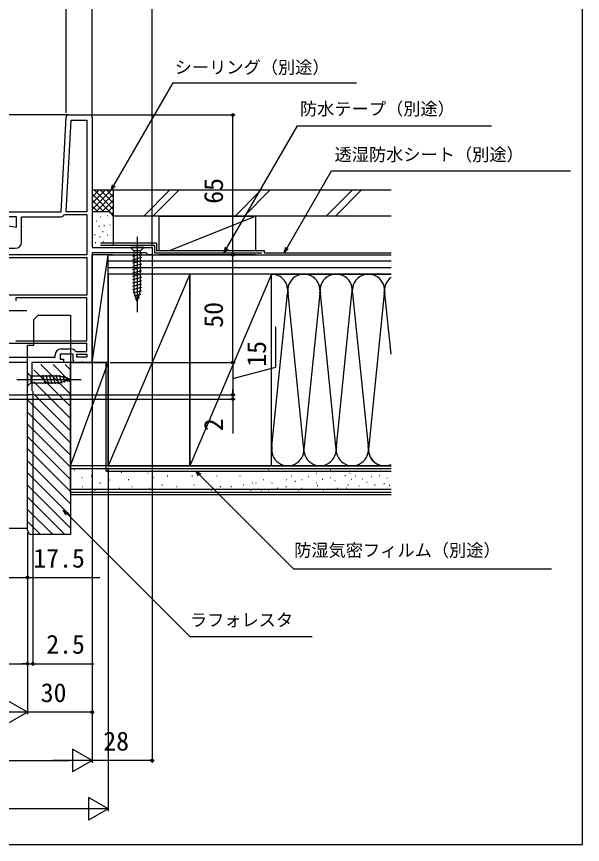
# Model space of a CAD drawing. Units: millimetres, scale not verified. Extents: x -525 to 525, y -783 to 779.
# Drawn here: x 261.9 to 525, y -782.7 to -398 of the extents above; entities that cross this region are included whole.
import ezdxf
from ezdxf.enums import TextEntityAlignment as Align

# ---------------------------------------------------------------- set-up
doc = ezdxf.new("R2010")
doc.units = ezdxf.units.MM
doc.header["$LTSCALE"] = 4
for name, color, linetype in [('0-2_YKK_11', 7, 'Continuous'), ('0-4_YKK_12', 2, 'Continuous'), ('0-5_YKK_13', 4, 'Continuous'), ('0-7_YKK_D', 6, 'Continuous'), ('0-8_YKK_ZWAK', 7, 'Continuous'), ('0-9_YSS_K', 3, 'Continuous'), ('0-A_YSS_KE', 3, 'Continuous')]:
    doc.layers.add(name, color=color, linetype=linetype)
doc.styles.add('ＭＳ ゴシック', font='')
doc.styles.get('ＭＳ ゴシック').set_extended_font_data('MS Gothic')

msp = doc.modelspace()

# ---------------------------------------------------------------- linework, layer by layer
at = {"layer": '0-2_YKK_11'}
for p, q in [((285.949, -443.7), (296, -443.7)), ((282.7, -552.4), (287.1, -552.4))]:
    msp.add_line(p, q, dxfattribs=at)
for points in [[(256.174, -494.915), (261.8, -495.907), (261.8, -491.1), (256.444, -491.1), (255.576, -491.642), (255, -491.323), (255, -488.7), (282.642, -488.7), (284.95, -444.648)], [(297, -444.7), (297, -505.3), (325, -505.3), (325, -508.7), (323.1, -508.7), (322.6, -508.2), (322.1, -507.7), (297, -507.7), (297, -558.7), (292.758, -558.7), (292.575, -558.58), (292.025, -558.58), (291.842, -558.7), (289.2, -558.7)], [(264.2, -502.7), (264.2, -491.1), (281.865, -491.1)], [(284.076, -490.077), (284.458, -489.9), (294.6, -489.9), (294.6, -508.7)], [(294.6, -508.7), (257.4, -508.7), (257.4, -505.6), (261.3, -505.6)], [(261.6, -548.7), (294.6, -548.7), (294.6, -528.7), (261.6, -528.7), (261.6, -530.1)], [(288.2, -557.7), (288.2, -554.8), (282.2, -554.8), (282.2, -557.2), (283.8, -557.2), (283.8, -558.7), (269, -558.7), (269, -571.608), (269.25, -571.904), (269.5, -572.2), (269.5, -573.7), (267, -573.7), (267, -558.7), (229, -558.7), (229, -556.9), (231, -556.9), (231, -548.7), (234.3, -548.7)], [(294.6, -549.9), (256.2, -549.9), (256.2, -556.3), (279.8, -556.3), (279.8, -555.3)], [(289.31, -553.422), (289.692, -553.6), (294.6, -553.6), (294.6, -549.9)]]:
    msp.add_lwpolyline(points, dxfattribs=at)
for points in [[(285.045, -488.7), (287.278, -446.1), (294.6, -446.1), (294.6, -488.7)], [(257.4, -509.9), (294.6, -509.9), (294.6, -527.5), (257.4, -527.5)], [(290, -554.8), (294.6, -554.8), (294.6, -556.3), (290, -556.3)]]:
    msp.add_lwpolyline(points, close=True, dxfattribs=at)
for centre, radius, start, end in [((285.949, -444.7), 1, 90, 176.99997), ((296, -444.7), 1, 0.00001, 89.99999), ((281.865, -488.2), 2.9, 269.99999, 319.67978), ((261.3, -502.7), 2.9, 270.00001, 359.99999), ((282.7, -555.3), 2.9, 90.00001, 179.99999), ((287.1, -555.3), 2.9, 40.36099, 89.99999), ((289.2, -557.7), 1, 180.00001, 269.99999)]:
    msp.add_arc(centre, radius, start, end, dxfattribs=at)
at = {"layer": '0-4_YKK_12'}
for p, q in [((285.949, -443.7), (219.824, -443.7)), ((289.2, -558.7), (283.3, -558.7)), ((292.758, -558.7), (291.842, -558.7)), ((250.4, -573.7), (267.5, -573.7))]:
    msp.add_line(p, q, dxfattribs=at)
at = {"layer": '0-5_YKK_13'}
for p, q in [((318, -500.266), (318, -535.3)), ((321.1, -505.3), (314.9, -505.3)), ((314.9, -505.3), (316.45, -506.85)), ((316.45, -506.85), (316.45, -525.384)), ((319.55, -506.85), (316.45, -506.85)), ((321.1, -505.3), (319.55, -506.85)), ((319.55, -525.384), (319.55, -506.85)), ((315.9, -509.276), (320.1, -508.151)), ((315.9, -510.829), (320.1, -509.704)), ((315.9, -512.382), (320.1, -511.257)), ((315.9, -513.935), (320.1, -512.81)), ((315.9, -515.488), (320.1, -514.363)), ((315.9, -517.041), (320.1, -515.916)), ((315.9, -518.594), (320.1, -517.469)), ((315.9, -520.147), (320.1, -519.021)), ((315.9, -521.7), (320.1, -520.574)), ((315.9, -523.253), (320.1, -522.127)), ((315.9, -524.806), (320.1, -523.68)), ((316.159, -526.289), (320.1, -525.233)), ((318, -530.3), (316.45, -525.384)), ((316.61, -527.721), (319.646, -526.908)), ((318, -530.3), (319.55, -525.384)), ((317.062, -529.153), (319.112, -528.604)), ((266.614, -534.7), (244.614, -534.7)), ((267, -563.6), (267, -569.8)), ((267, -563.6), (268.55, -565.15)), ((282.084, -565.15), (268.55, -565.15)), ((268.55, -565.15), (268.55, -568.25)), ((275.294, -568.8), (274.169, -564.6)), ((276.847, -568.8), (275.721, -564.6)), ((278.4, -568.8), (277.274, -564.6)), ((279.953, -568.8), (278.827, -564.6)), ((281.506, -568.8), (280.38, -564.6)), ((282.989, -568.541), (281.933, -564.6)), ((287, -566.7), (282.084, -565.15)), ((284.421, -568.09), (283.608, -565.054)), ((262, -566.7), (292, -566.7)), ((267, -569.8), (268.55, -568.25)), ((268.55, -568.25), (282.084, -568.25)), ((287, -566.7), (282.084, -568.25)), ((285.853, -567.638), (285.304, -565.589))]:
    msp.add_line(p, q, dxfattribs=at)
at = {"layer": '0-7_YKK_D'}
for p, q in [((285, -442.7), (285, -379.7)), ((285, -442.7), (285, -379.7)), ((297, -443.7), (297, -379.7)), ((297, -443.7), (297, -379.7)), ((325, -504.8), (325, -379.7)), ((297, -443.7), (363.5, -443.7)), ((362.5, -508.7), (362.5, -443.7)), ((325, -508.45), (325, -744.7)), ((329, -508.7), (363.5, -508.7)), ((329, -508.7), (363.5, -508.7)), ((362.5, -558.7), (362.5, -508.7)), ((297, -559.2), (297, -722.2)), ((297, -559.2), (297, -744.7)), ((297, -559.2), (297, -744.7)), ((305.5, -558.7), (363.5, -558.7)), ((305.5, -558.7), (363.5, -558.7)), ((362.5, -558.7), (362.5, -573.7)), ((362.5, -573.7), (362.5, -571.15)), ((249.5, -575.7), (363.5, -575.7)), ((269.5, -574.1), (269.5, -699.7)), ((270.5, -573.7), (363.5, -573.7)), ((270.5, -573.7), (363.5, -573.7)), ((362.5, -573.7), (362.5, -575.7)), ((362.5, -575.7), (362.5, -591.755)), ((304.5, -607.7), (304.5, -767.2)), ((267, -637.7), (267, -722.2)), ((267, -637.7), (267, -722.2)), ((267, -637.7), (267, -699.7)), ((267, -637.7), (267, -699.7)), ((267, -637.7), (267, -659.7)), ((229, -698.7), (267, -698.7)), ((267, -698.7), (264.45, -698.7)), ((267, -698.7), (269.5, -698.7)), ((269.5, -698.7), (297.827, -698.7)), ((267, -721.2), (257.907, -715.95)), ((267, -721.2), (248.813, -721.2)), ((267, -721.2), (257.907, -726.45)), ((297, -721.2), (267, -721.2)), ((297, -743.7), (287.907, -738.45)), ((287.907, -738.45), (287.907, -748.95)), ((-92.5, -743.7), (286.5, -743.7)), ((297, -743.7), (278.813, -743.7)), ((297, -743.7), (287.907, -748.95)), ((325, -743.7), (297, -743.7)), ((304.5, -766.2), (295.407, -760.95)), ((295.407, -760.95), (295.407, -771.45)), ((294, -766.2), (-100, -766.2)), ((304.5, -766.2), (286.314, -766.2)), ((304.5, -766.2), (295.407, -771.45))]:
    msp.add_line(p, q, dxfattribs=at)
for points in [[(305.858, -478.7), (307.133, -476.492), (334.725, -428.7), (419.88, -428.7)], [(358.42, -507.7), (359.695, -505.492), (392.484, -448.7), (482.683, -448.7)], [(386.39, -507.7), (387.665, -505.492), (408.33, -469.7), (519.418, -469.7)], [(307.725, -476.833), (305.858, -478.7), (306.541, -476.15)], [(360.287, -505.833), (358.42, -507.7), (359.103, -505.15)], [(388.257, -505.833), (386.39, -507.7), (387.074, -505.15)], [(362.5, -566.2), (382.5, -560.843), (382.5, -542.116)], [(346.54, -611.486), (345.22, -609.2), (347.506, -610.52)], [(345.22, -609.2), (347.023, -611.003), (390.678, -654.658), (510.555, -654.658)], [(284.907, -629.585), (283.587, -627.299), (285.874, -628.619)], [(283.587, -627.299), (285.39, -629.102), (342.423, -686.134), (399.39, -686.134)], [(249.5, -658.7), (267, -658.7), (300.55, -658.7)]]:
    msp.add_lwpolyline(points, dxfattribs=at)
for centre in [(362.5, -443.7), (362.5, -508.7), (362.5, -508.7), (362.5, -558.7), (362.5, -558.7), (362.5, -573.7), (362.5, -573.7), (362.5, -575.7), (267, -658.7), (267, -698.7), (267, -698.7), (269.5, -698.7), (297, -721.2), (325, -743.7)]:
    msp.add_circle(centre, 0.637, dxfattribs=at)
at = {"layer": '0-8_YKK_ZWAK'}
msp.add_lwpolyline([(-525, -782.7), (525, -782.7), (525, 747.3)], dxfattribs=at)
at = {"layer": '0-9_YSS_K'}
for p, q in [((307, -478.7), (297, -478.7)), ((297, -487.558), (305.858, -478.7)), ((297, -484.729), (303.029, -478.7)), ((297, -481.901), (300.201, -478.7)), ((297, -479.073), (297.373, -478.7)), ((297, -480.386), (307, -490.386)), ((298.142, -478.7), (307, -487.558)), ((298.686, -488.7), (307, -480.386)), ((300.971, -478.7), (307, -484.729)), ((303.799, -478.7), (307, -481.901)), ((306.627, -478.7), (307, -479.073)), ((307, -491.7), (307, -478.7)), ((321.042, -490.7), (333.042, -478.7)), ((337.285, -478.7), (325.285, -490.7)), ((363.469, -490.7), (375.469, -478.7)), ((367.711, -490.7), (379.711, -478.7)), ((405.895, -490.7), (417.895, -478.7)), ((410.138, -490.7), (422.138, -478.7)), ((297, -483.215), (302.485, -488.7)), ((301.515, -488.7), (307, -483.215)), ((297, -486.043), (299.657, -488.7)), ((304.325, -488.718), (307, -486.043)), ((304, -488.7), (297, -488.7)), ((300.857, -491.035), (301.057, -491.035)), ((304.195, -490.368), (304.395, -490.368)), ((306.205, -489.666), (307, -488.872)), ((307, -504.2), (307, -491.54)), ((328, -490.7), (328, -506.7)), ((328, -490.7), (373, -490.7)), ((333, -506.7), (373, -490.7)), ((373, -490.7), (373, -506.7)), ((299.001, -492.866), (299.201, -492.866)), ((300.189, -495.375), (300.389, -495.375)), ((302.526, -495.041), (302.726, -495.041)), ((305.196, -494.707), (305.396, -494.707)), ((298.216, -499.295), (298.416, -499.295)), ((301.923, -497.834), (302.123, -497.834)), ((304.195, -499.381), (304.395, -499.381)), ((298.52, -502.889), (298.72, -502.889)), ((300.523, -500.382), (300.723, -500.382)), ((302.192, -502.554), (302.392, -502.554)), ((297, -558.7), (297, -508.7)), ((304.5, -508.7), (297, -508.7)), ((306.5, -508.7), (302.5, -508.7)), ((304.5, -558.7), (304.5, -508.7)), ((436, -511.7), (304.5, -511.7)), ((373, -508.7), (328, -508.7)), ((436, -514.7), (304.5, -514.7)), ((342.5, -517.7), (304.5, -606.7)), ((380.5, -517.7), (342.5, -606.7)), ((380.5, -517.7), (436, -517.7)), ((380.5, -606.7), (380.5, -517.7)), ((380.658, -597.668), (387.842, -526.732)), ((395.342, -597.668), (388.158, -526.732)), ((402.842, -526.732), (395.658, -597.668)), ((410.342, -597.668), (403.158, -526.732)), ((410.658, -597.668), (417.842, -526.732)), ((418.158, -526.732), (425.342, -597.668)), ((432.842, -526.732), (425.658, -597.668)), ((436, -554.794), (433.158, -526.732)), ((287, -573.452), (273.248, -559.7)), ((287, -567.795), (278.905, -559.7)), ((287, -562.139), (284.561, -559.7)), ((287, -558.7), (304.5, -558.7)), ((287, -606.7), (287, -558.7)), ((304.5, -606.7), (304.5, -558.7)), ((287, -579.109), (270, -562.109)), ((287, -584.766), (270, -567.766)), ((287, -596.08), (267, -576.08)), ((287, -590.423), (269.964, -573.387)), ((287, -601.737), (267, -581.737)), ((287, -607.393), (267, -587.393)), ((287, -613.05), (267, -593.05)), ((287, -618.707), (267, -598.707)), ((287, -624.364), (267, -604.364)), ((380.5, -606.7), (436, -606.7)), ((287, -630.021), (267, -610.021)), ((436, -608.2), (287, -608.2)), ((288.684, -608.53), (288.884, -608.53)), ((296.54, -611.414), (296.74, -611.414)), ((303.981, -608.919), (304.181, -608.919)), ((310.608, -609.699), (310.808, -609.699)), ((314.699, -609.266), (314.899, -609.266)), ((322.94, -610.09), (323.14, -610.09)), ((331.979, -611.414), (332.179, -611.414)), ((339.424, -609.266), (339.624, -609.266)), ((343.448, -611.414), (343.648, -611.414)), ((351.717, -609.266), (351.917, -609.266)), ((354.986, -611.414), (355.186, -611.414)), ((362.431, -609.266), (362.631, -609.266)), ((365.701, -611.414), (365.901, -611.414)), ((375.618, -609.266), (375.818, -609.266)), ((379.013, -608.442), (379.213, -608.442)), ((384.684, -609.266), (384.884, -609.266)), ((385.606, -609.266), (385.806, -609.266)), ((389.601, -611.414), (389.801, -611.414)), ((395.496, -609.266), (395.696, -609.266)), ((401.167, -610.09), (401.367, -610.09)), ((407.76, -608.442), (407.96, -608.442)), ((408.884, -609.417), (409.084, -609.417)), ((414.563, -611.17), (414.763, -611.17)), ((416.826, -610.09), (417.026, -610.09)), ((419.271, -611.414), (419.471, -611.414)), ((426.744, -611.707), (426.944, -611.707)), ((430.571, -611.291), (430.771, -611.291)), ((292.192, -612.148), (292.392, -612.148)), ((300.661, -614.711), (300.861, -614.711)), ((304.99, -613.317), (305.19, -613.317)), ((313.847, -613.062), (314.047, -613.062)), ((325.385, -612.238), (325.585, -612.238)), ((329.506, -615.535), (329.706, -615.535)), ((344.272, -615.535), (344.472, -615.535)), ((367.349, -615.535), (367.549, -615.535)), ((371.568, -614.711), (371.768, -614.711)), ((373.118, -614.711), (373.318, -614.711)), ((376.513, -613.062), (376.713, -613.062)), ((380.535, -614.711), (380.735, -614.711)), ((387.227, -613.062), (387.427, -613.062)), ((391.347, -613.886), (391.547, -613.886)), ((394.546, -613.062), (394.746, -613.062)), ((397.62, -611.754), (397.82, -611.754)), ((401.139, -614.711), (401.339, -614.711)), ((404.046, -612.923), (404.246, -612.923)), ((407.733, -612.238), (407.933, -612.238)), ((409.889, -613.507), (410.089, -613.507)), ((415.974, -615.535), (416.174, -615.535)), ((417.485, -612.923), (417.685, -612.923)), ((422.709, -612.83), (422.909, -612.83)), ((424.706, -614.369), (424.906, -614.369)), ((432.734, -614.91), (432.934, -614.91)), ((434.024, -612.456), (434.224, -612.456)), ((287, -635.678), (267, -615.678)), ((436, -617.7), (287, -617.7)), ((289.463, -617.605), (289.663, -617.605)), ((292.419, -616.359), (292.619, -616.359)), ((298.188, -618.007), (298.388, -618.007)), ((304.8, -617.605), (305, -617.605)), ((309.726, -617.183), (309.926, -617.183)), ((315.495, -616.359), (315.695, -616.359)), ((323.737, -617.183), (323.937, -617.183)), ((336.099, -616.359), (336.299, -616.359)), ((352.514, -618.007), (352.714, -618.007)), ((356.635, -616.359), (356.835, -616.359)), ((361.58, -616.359), (361.78, -616.359)), ((370.743, -618.007), (370.943, -618.007)), ((375.59, -618.007), (375.79, -618.007)), ((378.985, -618.007), (379.185, -618.007)), ((383.106, -617.183), (383.306, -617.183)), ((387.129, -616.359), (387.329, -616.359)), ((392.996, -618.007), (393.196, -618.007)), ((394.546, -617.183), (394.746, -617.183)), ((401.709, -615.844), (401.909, -615.844)), ((404.436, -618.007), (404.636, -618.007)), ((411.029, -617.183), (411.229, -617.183)), ((415.148, -617.012), (415.348, -617.012)), ((420.962, -615.991), (421.162, -615.991)), ((428.366, -615.617), (428.566, -615.617)), ((435.188, -615.7), (435.388, -615.7)), ((284.366, -638.7), (267, -621.335)), ((436, -620.2), (287, -620.2)), ((278.709, -638.7), (267, -626.991)), ((273.052, -638.7), (267, -632.648)), ((98.5, -635.7), (267, -635.7))]:
    msp.add_line(p, q, dxfattribs=at)
for points in [[(304.5, -558.7), (297, -558.7), (304.5, -508.7)], [(304.5, -606.7), (287, -606.7), (304.5, -558.7)]]:
    msp.add_lwpolyline(points, dxfattribs=at)
for centre, radius, start, end in [((304, -491.7), 3, 0, 90), ((380.5, -525.2), 7.5, 348.21646, 90), ((395.5, -525.2), 7.5, 348.21646, 191.78354), ((410.5, -525.2), 7.5, 348.21646, 191.78354), ((425.5, -525.2), 7.5, 348.21646, 191.78354), ((440.5, -525.2), 7.5, 126.87035, 191.78354), ((388, -599.2), 7.5, 168.21648, 11.78362), ((403, -599.2), 7.5, 168.21648, 11.78362), ((418, -599.2), 7.5, 168.21648, 11.78362), ((433, -599.2), 7.5, 168.21648, 252.1982), ((433, -599.2), 7.5, 168.21648, 293.57759)]:
    msp.add_arc(centre, radius, start, end, dxfattribs=at)
at = {"layer": '0-A_YSS_KE'}
for p, q in [((307, -490.7), (307, -478.7)), ((436, -478.7), (307, -478.7)), ((436, -490.7), (307, -490.7)), ((327, -503.3), (301, -503.3)), ((326, -504.3), (301, -504.3)), ((377, -506.7), (377, -507.7)), ((377, -507.7), (436, -507.7)), ((304.5, -508.7), (436, -508.7)), ((380.5, -517.7), (342.5, -517.7)), ((380.5, -606.7), (380.5, -517.7)), ((303.5, -609.2), (303.5, -558.7)), ((436, -606.7), (287, -606.7)), ((287, -619.2), (287, -606.7)), ((342.5, -606.7), (380.5, -606.7)), ((303.5, -609.2), (436, -609.2)), ((436, -619.2), (287, -619.2))]:
    msp.add_line(p, q, dxfattribs=at)
for points in [[(327, -503.3), (327, -506.7), (377, -506.7)], [(326, -504.3), (326, -507.7), (376, -507.7)], [(436, -517.7), (304.5, -517.7), (304.5, -508.7)], [(342.5, -517.7), (304.5, -517.7), (304.5, -606.7), (342.5, -606.7)], [(342.5, -517.7), (342.5, -606.7), (342.5, -517.7)], [(267, -636.7), (267, -550.7), (270, -550.7), (270, -538.7), (272, -536.7), (287, -536.7)], [(287, -536.7), (287, -638.7), (269, -638.7)]]:
    msp.add_lwpolyline(points, dxfattribs=at)
msp.add_arc((269, -636.7), 2, 180.00001, 269.99999, dxfattribs=at)

# ---------------------------------------------------------------- texts
at = {"layer": '0-7_YKK_D', "style": 'ＭＳ ゴシック'}
for s, height, p in [('シーリング（別途）', 5.865, (335.44, -426.216)), ('防水テープ（別途）', 5.865, (393.665, -445.53)), ('透湿防水シート（別途）', 5.865, (409.718, -466.78)), ('防湿気密フィルム（別途）', 5.865, (390.96, -650.662)), ('17.5', 8.798, (269.709, -656.7)), ('ラフォレスタ', 5.865, (342.493, -683.062)), ('2.5', 8.798, (275.714, -696.7)), ('30', 8.798, (273.136, -719.2)), ('28', 8.798, (302.239, -741.7))]:
    msp.add_text(s, height=height, dxfattribs=at).set_placement(p, align=Align.BOTTOM_LEFT)
for s, p in [('65', (360.5, -484.961)), ('50', (360.5, -542.564)), ('15', (380.5, -560.684)), ('2', (360.5, -590.641))]:
    msp.add_text(s, height=8.798, rotation=90, dxfattribs=at).set_placement(p, align=Align.BOTTOM_LEFT)

doc.saveas('drawing.dxf')
